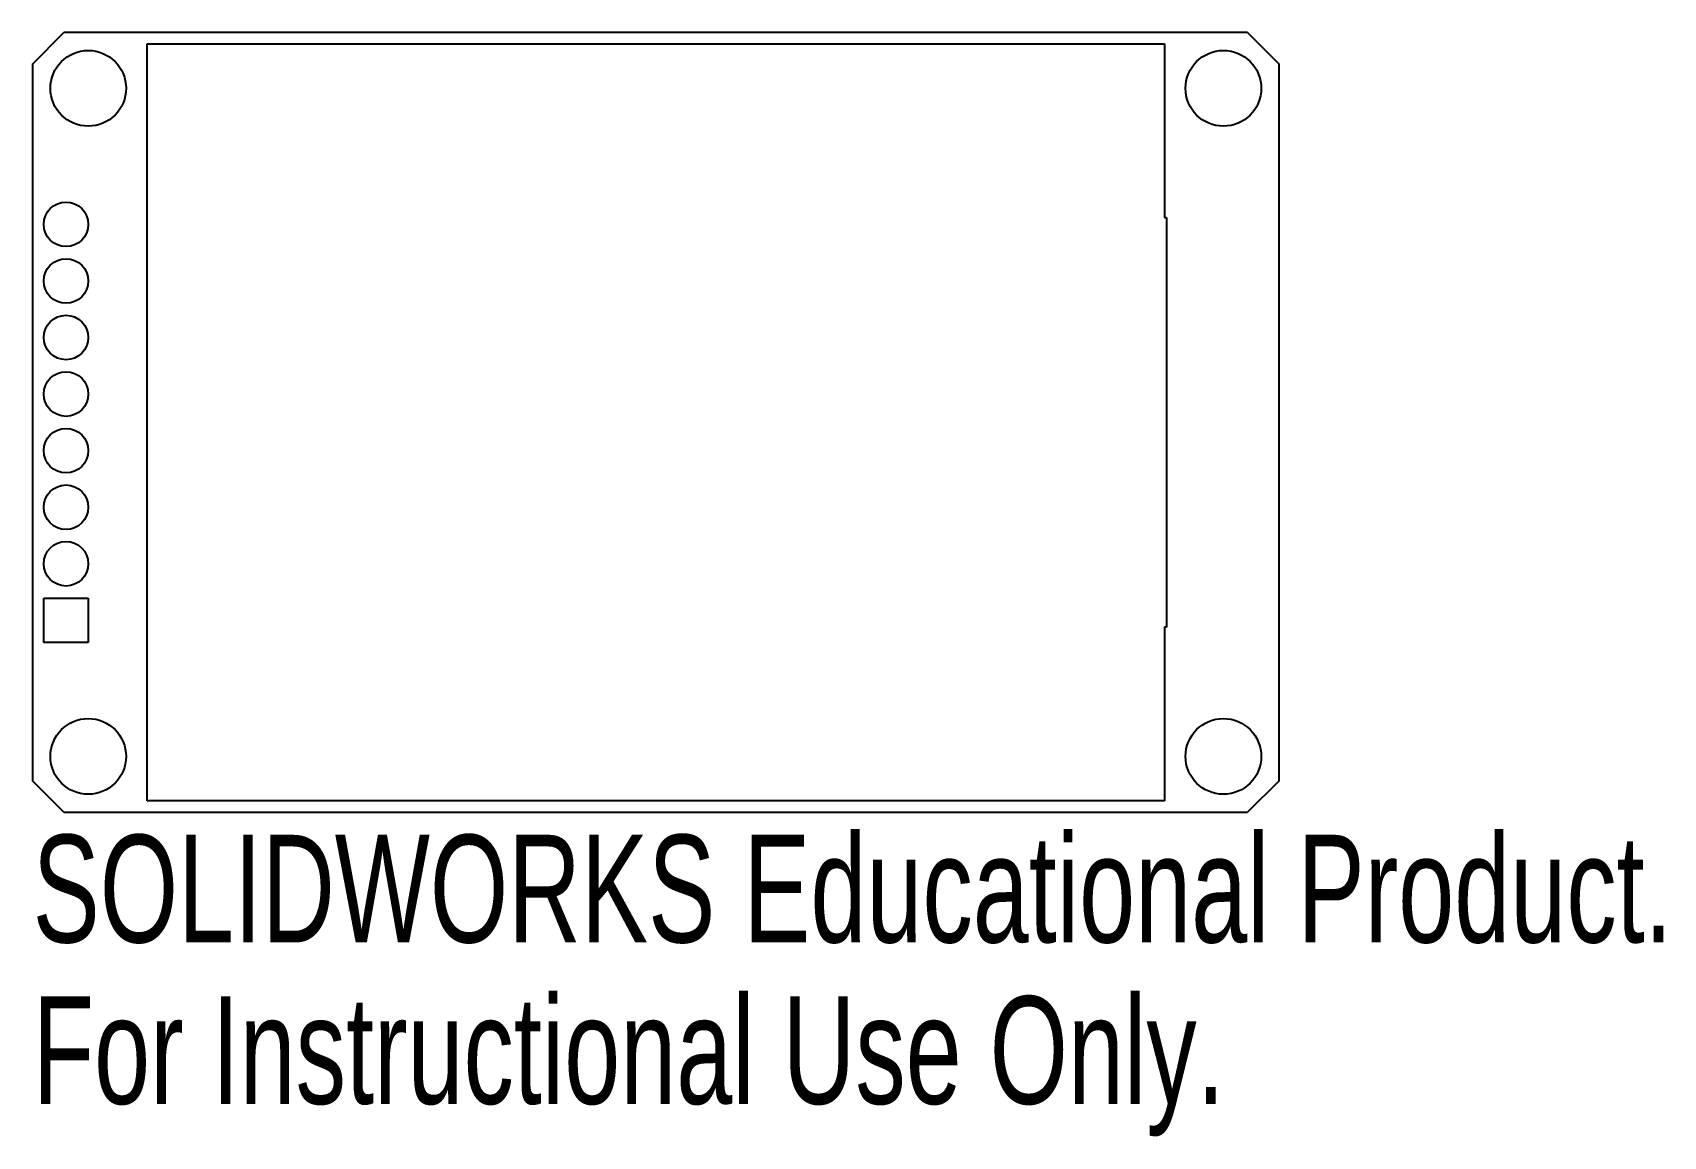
# Model space of a CAD drawing. Header units: millimetres. Extents: x -56 to 17.3, y -14.6 to 35.
import ezdxf

# ---------------------------------------------------------------- set-up
doc = ezdxf.new("R2010")
doc.units = ezdxf.units.MM
doc.styles.add('SLDTEXTSTYLE0', font='TXT', dxfattribs={"width": 0.7})

msp = doc.modelspace()

# ---------------------------------------------------------------- linework, layer by layer
at = {"color": 7, "linetype": 'Continuous', "lineweight": 25}
for p, q in [((-56, 33.59), (-54.59, 35)), ((-1.41, 35), (-54.59, 35)), ((-50.85, 0.5), (-50.85, 34.5)), ((-50.85, 34.5), (-5.15, 34.5)), ((-5.15, 34.5), (-5.15, 26.7)), ((-1.41, 35), (0, 33.59)), ((-56, 33.59), (-56, 1.41)), ((0, 1.41), (0, 33.59)), ((-5.15, 26.7), (-5.05, 26.7)), ((-5.05, 26.7), (-5.05, 8.3)), ((-55.5, 7.61), (-55.5, 9.61)), ((-55.5, 9.61), (-53.5, 9.61)), ((-53.5, 9.61), (-53.5, 7.61)), ((-5.05, 8.3), (-5.15, 8.3)), ((-5.15, 8.3), (-5.15, 0.5)), ((-53.5, 7.61), (-55.5, 7.61)), ((-54.59, 0), (-56, 1.41)), ((0, 1.41), (-1.41, 0)), ((-54.59, 0), (-1.41, 0)), ((-5.15, 0.5), (-50.85, 0.5))]:
    msp.add_line(p, q, dxfattribs=at)
for centre, radius in [((-53.5, 32.5), 1.7), ((-2.5, 32.5), 1.7), ((-54.5, 26.39), 1), ((-54.5, 23.85), 1), ((-54.5, 21.31), 1), ((-54.5, 18.77), 1), ((-54.5, 16.23), 1), ((-54.5, 13.69), 1), ((-54.5, 11.15), 1), ((-53.5, 2.5), 1.7), ((-2.5, 2.5), 1.7)]:
    msp.add_circle(centre, radius, dxfattribs=at)

# ---------------------------------------------------------------- texts
at = {"color": 7, "linetype": 'Continuous', "char_height": 4.83362, "attachment_point": 1, "style": 'SLDTEXTSTYLE0'}
for s, insert in [('SOLIDWORKS Educational Product.', (-56, -1.02)), ('For Instructional Use Only.', (-56, -8.27))]:
    msp.add_mtext(s, dxfattribs=dict(at, insert=insert))

doc.saveas('drawing.dxf')
